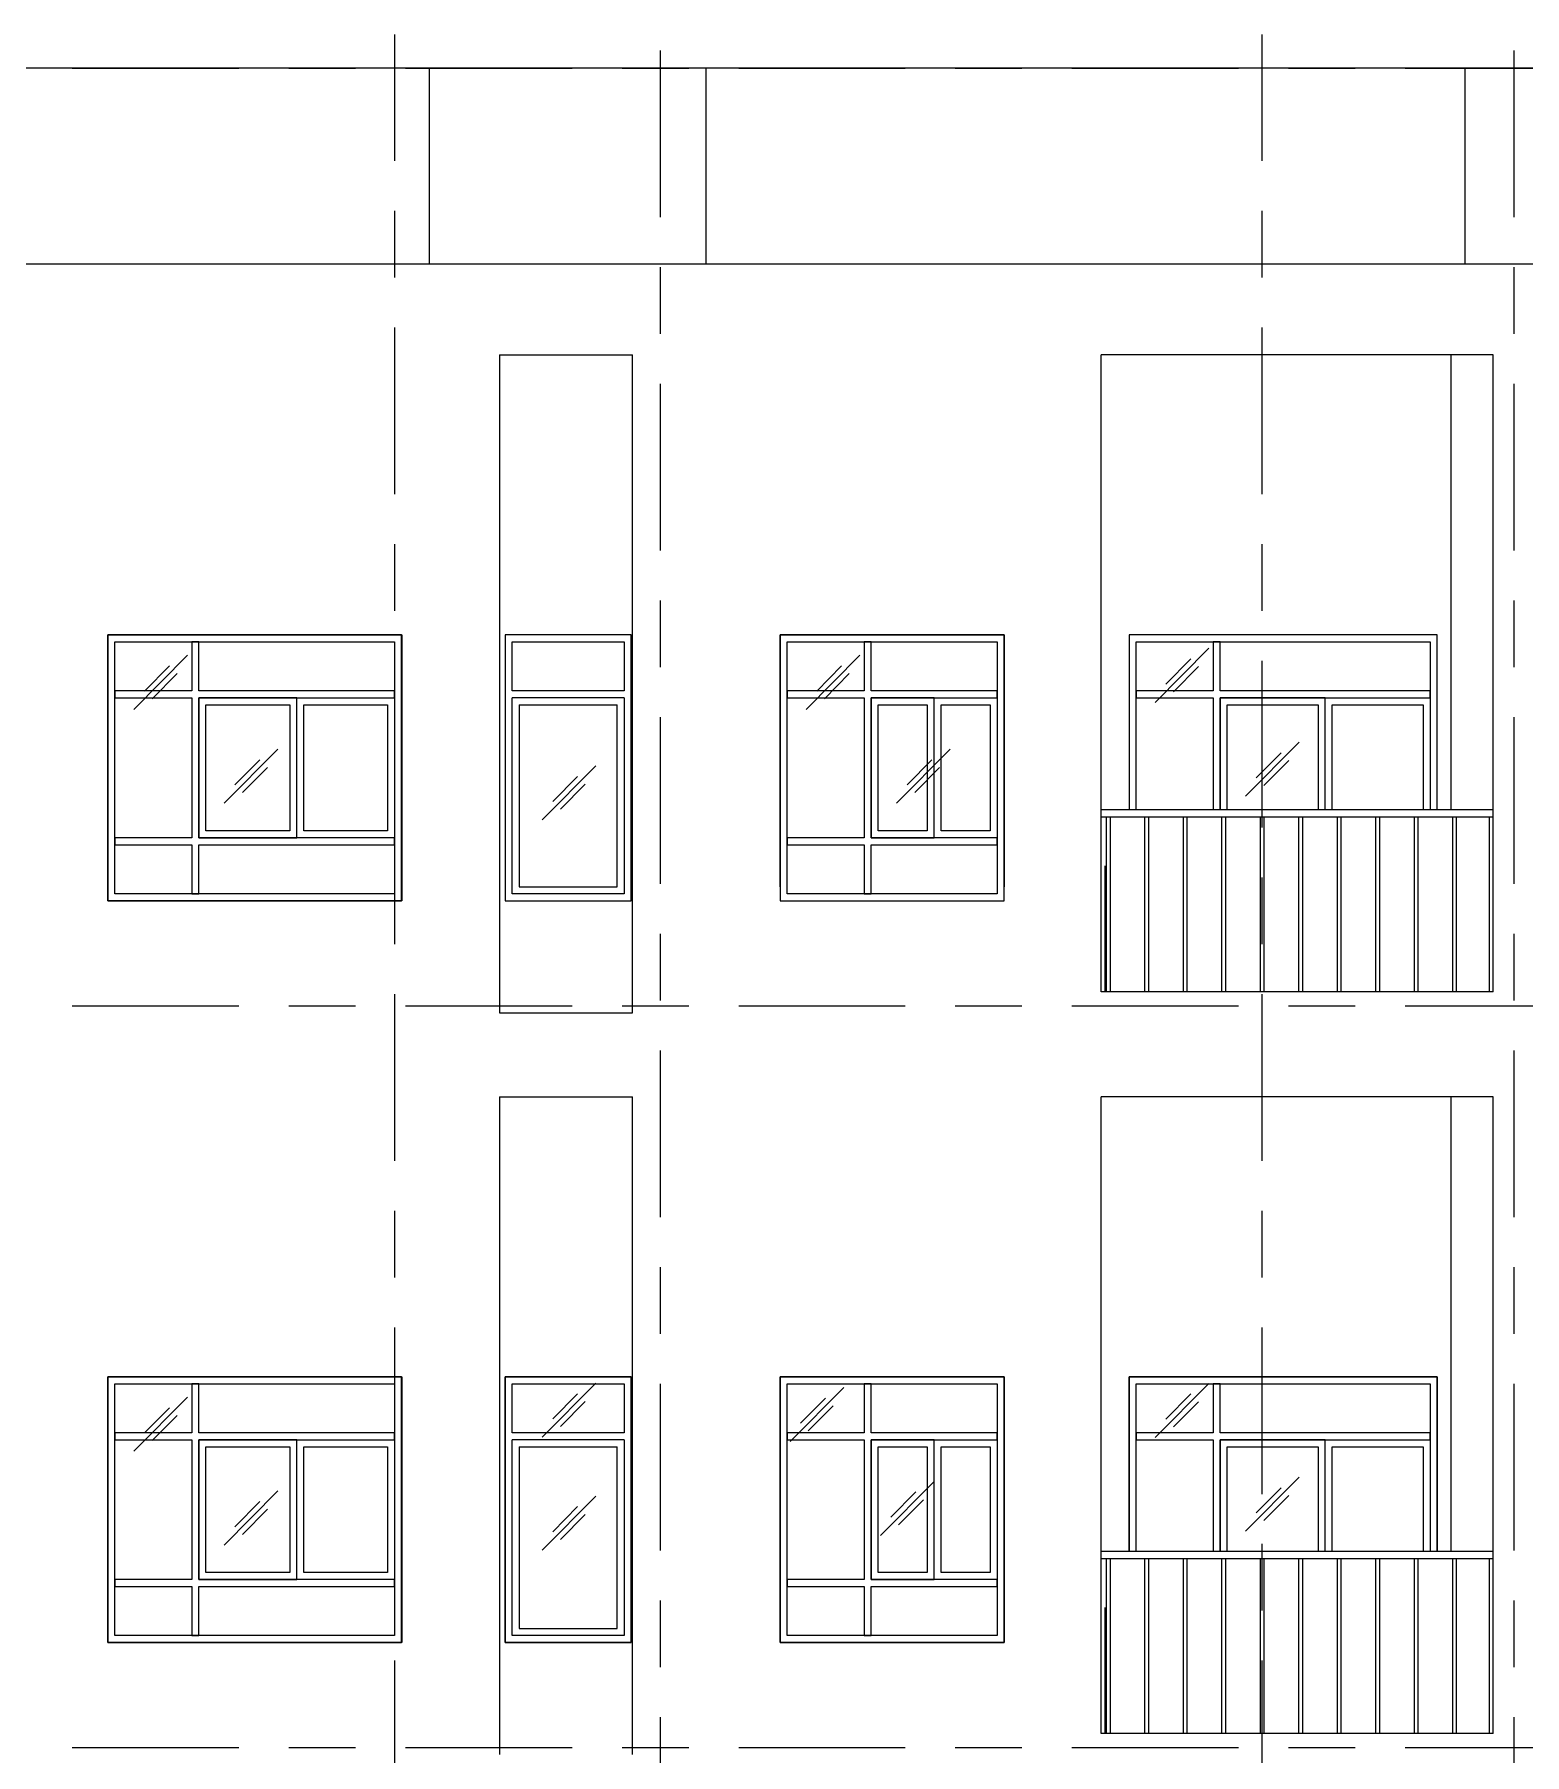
# Model space of a CAD drawing. Header units: millimetres. Extents: x -2100 to 124761, y -10432 to 93550.
# Drawn here: x 22375 to 33025, y 81250 to 93540 of the extents above; entities that cross this region are included whole.
import ezdxf
from ezdxf.xclip import XClip

# ---------------------------------------------------------------- set-up
doc = ezdxf.new("R2010")
doc.units = ezdxf.units.MM
doc.header["$XCLIPFRAME"] = 0
doc.linetypes.add('Centre', pattern=[31.75, 6.35, -4.7625, 15.875, -4.7625])
for name, color, linetype, lineweight in [('CUA', 31, 'Continuous', 9), ('KINH', 152, 'Continuous', 5), ('NET THAY 1', 41, 'Continuous', 5), ('NET THAY 2', 55, 'Continuous', 5), ('NET-THAY', 2, 'Continuous', 9), ('TRUC', 225, 'Continuous', 5)]:
    doc.layers.add(name, color=color, linetype=linetype, lineweight=lineweight)

# ---------------------------------------------------------------- blocks, each defined once
blk = doc.blocks.new('X-PHONG NGU 2 - X-PHONG NGU 2_Recovery_-1759957-MẶT ĐỨNG TRỤC A-Q')
at = {"layer": 'CUA'}
for p, q in [((3653, 84100), (3653, 82200)), ((5753, 84100), (3653, 84100)), ((5753, 82200), (5753, 84100)), ((3703, 84050), (5703, 84050)), ((3703, 82250), (3703, 84050)), ((4303, 84050), (4253, 84050)), ((4253, 84050), (4253, 83700)), ((4303, 83700), (4303, 84050)), ((5703, 84050), (5703, 82250)), ((4253, 83700), (3703, 83700)), ((3703, 83700), (3703, 83650)), ((5703, 83700), (4303, 83700)), ((5703, 83650), (5703, 83700)), ((3703, 83650), (4253, 83650)), ((4253, 83650), (4253, 82650)), ((5003, 83650), (4303, 83650)), ((4303, 83650), (4303, 82650)), ((4303, 82650), (4303, 83650)), ((4303, 83650), (5703, 83650)), ((4353, 82700), (4353, 83600)), ((4353, 83600), (4953, 83600)), ((4953, 83600), (4953, 82700)), ((5003, 82650), (5003, 83650)), ((5053, 83600), (5653, 83600)), ((5053, 82700), (5053, 83600)), ((5653, 83600), (5653, 82700)), ((4253, 82650), (3703, 82650)), ((3703, 82650), (3703, 82600)), ((3703, 82600), (4253, 82600)), ((4253, 82600), (4253, 82250)), ((4303, 82650), (5003, 82650)), ((5703, 82650), (4303, 82650)), ((4303, 82250), (4303, 82600)), ((4303, 82600), (5703, 82600)), ((4953, 82700), (4353, 82700)), ((5653, 82700), (5053, 82700)), ((5703, 82600), (5703, 82650)), ((5703, 82250), (3703, 82250)), ((4253, 82250), (4303, 82250)), ((3653, 82200), (5753, 82200))]:
    blk.add_line(p, q, dxfattribs=at)
blk = doc.blocks.new('X-PHONG NGU 5 - X-PHONG NGU 900-V60-MẶT ĐỨNG TRỤC A-Q')
at = {"layer": 'CUA'}
for p, q in [((25740, 84100), (25740, 82200)), ((26640, 84100), (25740, 84100)), ((26640, 82200), (26640, 84100)), ((25790, 84050), (26590, 84050)), ((25790, 83700), (25790, 84050)), ((26590, 84050), (26590, 83700)), ((25790, 82250), (25790, 83650)), ((25840, 83600), (25840, 82300)), ((25840, 83600), (26540, 83600)), ((26540, 82300), (26540, 83600)), ((26590, 83650), (26590, 82250)), ((26590, 82250), (25790, 82250)), ((25840, 82300), (26540, 82300)), ((25740, 82200), (26640, 82200))]:
    blk.add_line(p, q, dxfattribs=at)
for points in [[(26590, 83700), (25790, 83700)], [(26590, 83650), (25790, 83650)]]:
    blk.add_lwpolyline(points, dxfattribs=at)
blk = doc.blocks.new('Railing - 25mm-1425477-MẶT ĐỨNG TRỤC A-Q')
at = {"layer": 'NET THAY 2'}
for p, q in [((30037, 86700), (30037, 87950)), ((30062, 87950), (30062, 86700))]:
    blk.add_line(p, q, dxfattribs=at)
blk = doc.blocks.new('Railing - 25mm-V61-MẶT ĐỨNG TRỤC A-Q')
at = {"layer": 'NET THAY 2'}
blk.add_line((30025, 87600), (30025, 86700), dxfattribs=at)
blk = doc.blocks.new('Railing - 25mm-V62-MẶT ĐỨNG TRỤC A-Q')
at = {"layer": 'NET THAY 2'}
blk.add_line((32775, 86700), (32775, 87950), dxfattribs=at)
blk = doc.blocks.new('Railing - Railing-1970609-MẶT ĐỨNG TRỤC A-Q')
for name, p in [('Railing - 25mm-1425477-MẶT ĐỨNG TRỤC A-Q', (0, 0)), ('Railing - 25mm-1425477-MẶT ĐỨNG TRỤC A-Q', (275, 0)), ('Railing - 25mm-1425477-MẶT ĐỨNG TRỤC A-Q', (550, 0)), ('Railing - 25mm-1425477-MẶT ĐỨNG TRỤC A-Q', (825, 0)), ('Railing - 25mm-1425477-MẶT ĐỨNG TRỤC A-Q', (1100, 0)), ('Railing - 25mm-1425477-MẶT ĐỨNG TRỤC A-Q', (1375, 0)), ('Railing - 25mm-1425477-MẶT ĐỨNG TRỤC A-Q', (1650, 0)), ('Railing - 25mm-1425477-MẶT ĐỨNG TRỤC A-Q', (1925, 0)), ('Railing - 25mm-1425477-MẶT ĐỨNG TRỤC A-Q', (2200, 0)), ('Railing - 25mm-1425477-MẶT ĐỨNG TRỤC A-Q', (2475, 0)), ('Railing - 25mm-V62-MẶT ĐỨNG TRỤC A-Q', (0, 0)), ('Railing - 25mm-V61-MẶT ĐỨNG TRỤC A-Q', (0, 0))]:
    blk.add_blockref(name, p)
blk = doc.blocks.new('X-PHONG NGU 2 - X-PHONG NGU 2200-V63-MẶT ĐỨNG TRỤC A-Q')
at = {"layer": 'CUA'}
for p, q in [((30200, 89200), (30200, 87550)), ((32400, 89200), (30200, 89200)), ((30250, 89150), (32350, 89150)), ((30250, 87550), (30250, 89150)), ((30850, 89150), (30800, 89150)), ((30800, 89150), (30800, 88800)), ((30850, 88800), (30850, 89150)), ((32350, 89150), (32350, 87550)), ((32400, 87550), (32400, 89200)), ((30800, 88800), (30250, 88800)), ((30250, 88800), (30250, 88750)), ((30250, 88750), (30800, 88750)), ((30800, 88750), (30800, 87850)), ((32350, 88800), (30850, 88800)), ((30850, 87850), (30850, 88750)), ((30850, 88750), (32350, 88750)), ((31600, 88750), (30850, 88750)), ((30850, 88750), (30850, 87850)), ((31600, 87850), (31600, 88750)), ((32350, 88750), (32350, 88800)), ((30900, 87900), (30900, 88700)), ((30900, 88700), (31550, 88700)), ((31550, 88700), (31550, 87900)), ((31650, 88700), (32300, 88700)), ((31650, 87900), (31650, 88700)), ((32300, 88700), (32300, 87900)), ((31550, 87900), (30900, 87900)), ((32300, 87900), (31650, 87900)), ((30800, 87850), (30250, 87850)), ((30250, 87850), (30250, 87800)), ((30250, 87800), (30800, 87800)), ((30800, 87800), (30800, 87550)), ((32350, 87850), (30850, 87850)), ((30850, 87850), (31600, 87850)), ((30850, 87550), (30850, 87800)), ((30850, 87800), (32350, 87800)), ((32350, 87800), (32350, 87850)), ((30200, 87500), (30200, 87400)), ((30200, 87400), (30312, 87400)), ((30250, 87450), (30250, 87500)), ((30312, 87450), (30250, 87450)), ((30587, 87450), (30337, 87450)), ((30337, 87400), (30587, 87400)), ((30862, 87450), (30612, 87450)), ((30612, 87400), (30862, 87400)), ((30800, 87500), (30800, 87450)), ((30800, 87450), (30850, 87450)), ((30850, 87450), (30850, 87500)), ((31137, 87450), (30887, 87450)), ((30887, 87400), (31137, 87400)), ((31412, 87450), (31162, 87450)), ((31162, 87400), (31412, 87400)), ((31687, 87450), (31437, 87450)), ((31437, 87400), (31687, 87400)), ((31962, 87450), (31712, 87450)), ((31712, 87400), (31962, 87400)), ((32237, 87450), (31987, 87450)), ((31987, 87400), (32237, 87400)), ((32350, 87450), (32262, 87450)), ((32262, 87400), (32400, 87400)), ((32350, 87500), (32350, 87450)), ((32400, 87400), (32400, 87500))]:
    blk.add_line(p, q, dxfattribs=at)
blk = doc.blocks.new('X-PHONG NGU 2 - X-PHONG NGU 1600-1759962-MẶT ĐỨNG TRỤC A-Q')
at = {"layer": 'CUA'}
for p, q in [((27705, 89200), (27705, 87300)), ((29305, 89200), (27705, 89200)), ((27755, 89150), (29255, 89150)), ((27755, 87350), (27755, 89150)), ((28355, 89150), (28305, 89150)), ((28305, 89150), (28305, 88800)), ((28355, 88800), (28355, 89150)), ((29255, 89150), (29255, 87350)), ((29305, 87300), (29305, 89200)), ((28305, 88800), (27755, 88800)), ((27755, 88800), (27755, 88750)), ((27755, 88750), (28305, 88750)), ((28305, 88750), (28305, 87750)), ((29255, 88800), (28355, 88800)), ((28355, 87750), (28355, 88750)), ((28355, 88750), (29255, 88750)), ((28805, 88750), (28355, 88750)), ((28355, 88750), (28355, 87750)), ((28805, 87750), (28805, 88750)), ((29255, 88750), (29255, 88800)), ((28405, 87800), (28405, 88700)), ((28405, 88700), (28755, 88700)), ((28755, 88700), (28755, 87800)), ((28855, 88700), (29205, 88700)), ((28855, 87800), (28855, 88700)), ((29205, 88700), (29205, 87800)), ((28755, 87800), (28405, 87800)), ((29205, 87800), (28855, 87800)), ((28305, 87750), (27755, 87750)), ((27755, 87750), (27755, 87700)), ((27755, 87700), (28305, 87700)), ((28305, 87700), (28305, 87350)), ((29255, 87750), (28355, 87750)), ((28355, 87750), (28805, 87750)), ((28355, 87350), (28355, 87700)), ((28355, 87700), (29255, 87700)), ((29255, 87700), (29255, 87750)), ((27705, 87300), (29305, 87300)), ((29255, 87350), (27755, 87350)), ((28305, 87350), (28355, 87350))]:
    blk.add_line(p, q, dxfattribs=at)
blk = doc.blocks.new('Top Rail Type - Top Rail_Internal_-1970610-MẶT ĐỨNG TRỤC A-Q')
at = {"layer": 'NET THAY 1'}
for p, q in [((32800, 87650), (30000, 87650)), ((30000, 87600), (32800, 87600))]:
    blk.add_line(p, q, dxfattribs=at)

msp = doc.modelspace()

# ---------------------------------------------------------------- hatches: boundary and pattern name
at = {"layer": 'KINH'}
h = msp.add_hatch(dxfattribs=at)
h.set_pattern_fill('FP_11', color=256, angle=180, style=0, pattern_type=2)
h.set_pattern_definition([(225.204, (38106.6, 100548.4), (-0.002, -2032), [252.7, -2610.8]), (225.204, (38161.4, 100493.3), (-0.002, -2032), [252.7, -2610.8]), (225.204, (38236.7, 100624.3), (-0.002, -2032), [544.27, -2319.24]), (225.204, (39478.6, 99187), (-0.002, -2032), [252.7, -2610.8]), (225.204, (39533.4, 99131.8), (-0.002, -2032), [252.7, -2610.8]), (225.204, (39608.7, 99262.9), (-0.002, -2032), [544.27, -2319.24])])
h.paths.add_polyline_path([(22886.5, 89250), (22900, 87350), (25000, 87350), (24986.5, 89250)])
h = msp.add_hatch(dxfattribs=at)
h.set_pattern_fill('FP_11', color=256, angle=180, style=0, pattern_type=2)
h.set_pattern_definition([(225.204, (42911.5, 100548.4), (-0.002, -2032), [252.7, -2610.8]), (225.204, (42966.3, 100493.3), (-0.002, -2032), [252.7, -2610.8]), (225.204, (43041.6, 100624.3), (-0.002, -2032), [544.27, -2319.24]), (225.204, (44283.5, 99187), (-0.002, -2032), [252.7, -2610.8]), (225.204, (44338.2, 99131.8), (-0.002, -2032), [252.7, -2610.8]), (225.204, (44413.6, 99262.9), (-0.002, -2032), [544.27, -2319.24])])
h.paths.add_polyline_path([(27691.4, 89250), (27704.9, 87350), (29804.9, 87350), (29791.4, 89250)])
h = msp.add_hatch(dxfattribs=at)
h.set_pattern_fill('FP_11', color=256, angle=180, style=0, pattern_type=2)
h.set_pattern_definition([(225.204, (45406.6, 100598.4), (-0.002, -2032), [252.7, -2610.8]), (225.204, (45461.3, 100543.3), (-0.002, -2032), [252.7, -2610.8]), (225.204, (45536.7, 100674.3), (-0.002, -2032), [544.27, -2319.24]), (225.204, (46778.5, 99237), (-0.002, -2032), [252.7, -2610.8]), (225.204, (46833.3, 99181.8), (-0.002, -2032), [252.7, -2610.8]), (225.204, (46908.6, 99312.9), (-0.002, -2032), [544.27, -2319.24])])
h.paths.add_polyline_path([(30186.5, 89300), (30199.9, 87400), (32299.9, 87400), (32286.5, 89300)])
h = msp.add_hatch(dxfattribs=at)
h.set_pattern_fill('FP_11', color=256, angle=180, style=0, pattern_type=2)
h.set_pattern_definition([(225.204, (41024.8, 99758.5), (-0.002, -2032), [252.7, -2610.8]), (225.204, (41079.6, 99703.4), (-0.002, -2032), [252.7, -2610.8]), (225.204, (41154.9, 99834.4), (-0.002, -2032), [544.27, -2319.24]), (225.204, (42396.8, 98397.1), (-0.002, -2032), [252.7, -2610.8]), (225.204, (42451.5, 98342), (-0.002, -2032), [252.7, -2610.8]), (225.204, (42526.9, 98473), (-0.002, -2032), [544.27, -2319.24])])
h.paths.add_polyline_path([(25849.9, 88420.9), (25849.9, 87820.9), (26449.9, 87820.9), (26449.9, 88420.9)])
h = msp.add_hatch(dxfattribs=at)
h.set_pattern_fill('FP_11', color=256, angle=180, style=0, pattern_type=2)
h.set_pattern_definition([(225.204, (38106.6, 95248.4), (-0.002, -2032), [252.7, -2610.8]), (225.204, (38161.4, 95193.3), (-0.002, -2032), [252.7, -2610.8]), (225.204, (38236.7, 95324.3), (-0.002, -2032), [544.27, -2319.24]), (225.204, (39478.6, 93887), (-0.002, -2032), [252.7, -2610.8]), (225.204, (39533.4, 93831.8), (-0.002, -2032), [252.7, -2610.8]), (225.204, (39608.7, 93962.9), (-0.002, -2032), [544.27, -2319.24])])
h.paths.add_polyline_path([(22886.5, 83950), (22900, 82050), (25000, 82050), (24986.5, 83950)])
h = msp.add_hatch(dxfattribs=at)
h.set_pattern_fill('FP_11', color=256, angle=180, style=0, pattern_type=2)
h.set_pattern_definition([(225.204, (41024.8, 95348.4), (-0.002, -2032), [252.7, -2610.8]), (225.204, (41079.6, 95293.3), (-0.002, -2032), [252.7, -2610.8]), (225.204, (41154.9, 95424.3), (-0.002, -2032), [544.27, -2319.24]), (225.204, (42396.8, 93987), (-0.002, -2032), [252.7, -2610.8]), (225.204, (42451.5, 93931.8), (-0.002, -2032), [252.7, -2610.8]), (225.204, (42526.9, 94062.9), (-0.002, -2032), [544.27, -2319.24])])
h.paths.add_polyline_path([(25804.7, 84050), (25818.2, 82150), (26624.8, 82150), (26611.4, 84050)])
h = msp.add_hatch(dxfattribs=at)
h.set_pattern_fill('FP_11', color=256, angle=180, style=0, pattern_type=2)
h.set_pattern_definition([(225.204, (42796.5, 95317), (-0.002, -2032), [252.7, -2610.8]), (225.204, (42851.3, 95261.8), (-0.002, -2032), [252.7, -2610.8]), (225.204, (42926.6, 95392.8), (-0.002, -2032), [544.27, -2319.24]), (225.204, (44168.4, 93955.5), (-0.002, -2032), [252.7, -2610.8]), (225.204, (44223.2, 93900.3), (-0.002, -2032), [252.7, -2610.8]), (225.204, (44298.6, 94031.4), (-0.002, -2032), [544.27, -2319.24])])
h.paths.add_polyline_path([(27576.4, 84018.5), (27589.9, 82118.5), (29689.9, 82118.5), (29676.4, 84018.5)])
h = msp.add_hatch(dxfattribs=at)
h.set_pattern_fill('FP_11', color=256, angle=180, style=0, pattern_type=2)
h.set_pattern_definition([(225.204, (45406.6, 95346.7), (-0.002, -2032), [252.7, -2610.8]), (225.204, (45461.3, 95291.5), (-0.002, -2032), [252.7, -2610.8]), (225.204, (45536.7, 95422.5), (-0.002, -2032), [544.27, -2319.24]), (225.204, (46778.5, 93985.2), (-0.002, -2032), [252.7, -2610.8]), (225.204, (46833.3, 93930), (-0.002, -2032), [252.7, -2610.8]), (225.204, (46908.6, 94061.1), (-0.002, -2032), [544.27, -2319.24])])
h.paths.add_polyline_path([(30186.5, 84048.2), (30199.9, 82148.2), (32299.9, 82148.2), (32286.5, 84048.2)])
h = msp.add_hatch(dxfattribs=at)
h.set_pattern_fill('FP_11', color=256, angle=180, style=0, pattern_type=2)
h.set_pattern_definition([(225.204, (41024.8, 94541.8), (-0.002, -2032), [252.7, -2610.8]), (225.204, (41079.6, 94486.7), (-0.002, -2032), [252.7, -2610.8]), (225.204, (41154.9, 94617.7), (-0.002, -2032), [544.27, -2319.24]), (225.204, (42396.8, 93180.4), (-0.002, -2032), [252.7, -2610.8]), (225.204, (42451.5, 93125.2), (-0.002, -2032), [252.7, -2610.8]), (225.204, (42526.9, 93256.3), (-0.002, -2032), [544.27, -2319.24])])
h.paths.add_polyline_path([(25804.7, 83550), (25818.2, 82150), (26624.8, 82150), (26611.4, 83550)])

# ---------------------------------------------------------------- linework, layer by layer
at = {"layer": 'NET-THAY'}
for p, q in [((42097, 93300), (497, 93300)), ((25196.9, 93300), (25196.9, 91900)), ((27175.3, 91900), (27175.3, 93300)), ((32600.1, 91900), (32600.1, 93300)), ((-0.1, 91900), (26649.9, 91900)), ((26649.9, 91900), (42599.9, 91900)), ((25699.9, 91250), (25699.9, 86550)), ((26649.9, 86550), (26649.9, 91250)), ((29999.9, 86700), (29999.9, 91250)), ((32499.9, 88000), (32499.9, 91250)), ((22900, 87350), (22900, 89250)), ((22900, 89250), (25000, 89250)), ((25000, 89250), (25000, 87350)), ((27704.9, 87450), (27704.9, 89250)), ((27704.9, 89250), (29304.9, 89250)), ((29304.9, 89250), (29304.9, 87450)), ((25000, 87350), (22900, 87350)), ((32799.9, 86700), (29999.9, 86700)), ((25699.9, 86550), (26649.9, 86550)), ((25699.9, 85950), (26649.9, 85950)), ((25699.9, 85950), (25699.9, 81250)), ((26649.9, 81250), (26649.9, 85950)), ((32799.9, 85950), (29999.9, 85950)), ((29999.9, 81400), (29999.9, 85950)), ((32499.8, 82700), (32499.8, 85950)), ((22900, 82050), (22900, 83950)), ((22900, 83950), (25000, 83950)), ((25000, 83950), (25000, 82050)), ((25739.9, 82050), (25739.9, 83950)), ((25739.9, 83950), (26639.9, 83950)), ((26639.9, 83950), (26639.9, 82050)), ((27704.9, 82050), (27704.9, 83950)), ((27704.9, 83950), (29304.9, 83950)), ((29304.9, 83950), (29304.9, 82050)), ((30199.9, 82700), (30199.9, 83950)), ((30199.9, 83950), (32399.9, 83950)), ((32399.9, 83950), (32399.9, 82700)), ((25000, 82050), (22900, 82050)), ((26639.9, 82050), (25739.9, 82050)), ((29304.9, 82050), (27704.9, 82050)), ((32799.9, 81400), (29999.9, 81400))]:
    msp.add_line(p, q, dxfattribs=at)
for points in [[(25699.9, 91250), (26649.9, 91250)], [(32799.9, 86700), (32799.9, 91250), (29999.9, 91250)], [(32799.9, 81400), (32799.9, 85950)]]:
    msp.add_lwpolyline(points, dxfattribs=at)
at = {"layer": 'TRUC', "linetype": 'Centre', "ltscale": 75}
for p, q in [((24949.9, -5827.8), (24949.9, 93540.4)), ((26849.9, -3849.3), (26849.9, 93540.4)), ((31149.9, -5827.8), (31149.9, 93540.4)), ((32949.9, -3849.3), (32949.9, 93540.4)), ((-2000.1, 93300), (44599.9, 93300)), ((-2000.1, 91900), (44599.9, 91900)), ((-2000.1, 86600), (44599.9, 86600)), ((-2000.1, 81300), (44599.9, 81300))]:
    msp.add_line(p, q, dxfattribs=at)

# ---------------------------------------------------------------- block references
at = {"layer": 'CUA'}
for name, p in [('X-PHONG NGU 2 - X-PHONG NGU 2_Recovery_-1759957-MẶT ĐỨNG TRỤC A-Q', (19246.6, 5150)), ('X-PHONG NGU 5 - X-PHONG NGU 900-V60-MẶT ĐỨNG TRỤC A-Q', (0, 5150)), ('X-PHONG NGU 2 - X-PHONG NGU 1600-1759962-MẶT ĐỨNG TRỤC A-Q', (0, 50)), ('X-PHONG NGU 2 - X-PHONG NGU 2_Recovery_-1759957-MẶT ĐỨNG TRỤC A-Q', (19246.6, -150)), ('X-PHONG NGU 5 - X-PHONG NGU 900-V60-MẶT ĐỨNG TRỤC A-Q', (0, -150)), ('X-PHONG NGU 2 - X-PHONG NGU 1600-1759962-MẶT ĐỨNG TRỤC A-Q', (0, -5250))]:
    msp.add_blockref(name, p, dxfattribs=at)
ref = msp.add_blockref('X-PHONG NGU 2 - X-PHONG NGU 2200-V63-MẶT ĐỨNG TRỤC A-Q', (0, 50), dxfattribs=at)
XClip(ref).set_block_clipping_path([(30117.733808191, 87950.0000000014), (32433.0993211539, 89200.0000000003)])
ref = msp.add_blockref('X-PHONG NGU 2 - X-PHONG NGU 2200-V63-MẶT ĐỨNG TRỤC A-Q', (0, -5250), dxfattribs=at)
XClip(ref).set_block_clipping_path([(30068.9580544733, 87950.0000000015), (32439.6363344649, 89200.0000000003)])
at = {"layer": 'NET THAY 1'}
for name, p in [('Top Rail Type - Top Rail_Internal_-1970610-MẶT ĐỨNG TRỤC A-Q', (0, 350)), ('Railing - Railing-1970609-MẶT ĐỨNG TRỤC A-Q', (0, 0)), ('Top Rail Type - Top Rail_Internal_-1970610-MẶT ĐỨNG TRỤC A-Q', (0, -4950)), ('Railing - Railing-1970609-MẶT ĐỨNG TRỤC A-Q', (0, -5300))]:
    msp.add_blockref(name, p, dxfattribs=at)

doc.saveas('drawing.dxf')
